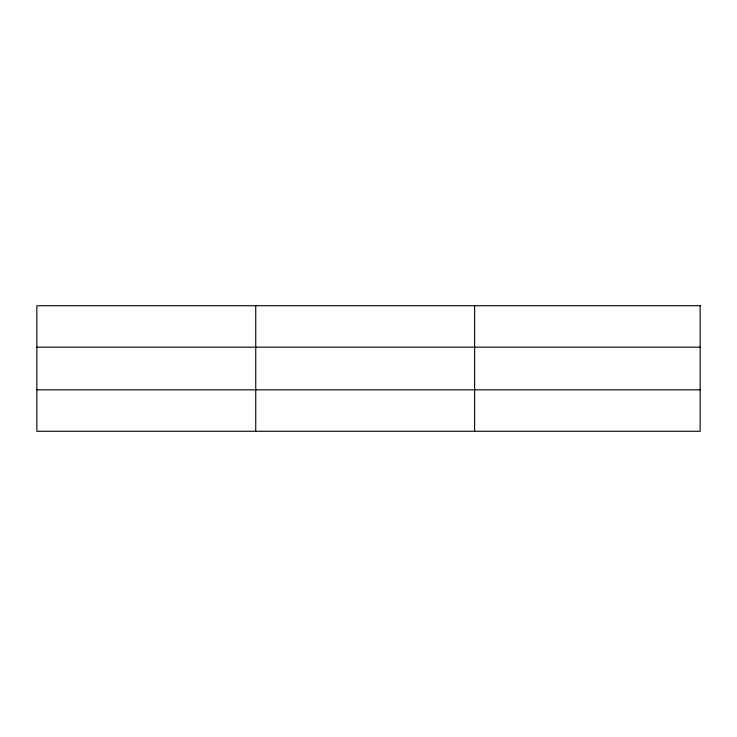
<?xml version="1.0" encoding="UTF-8"?>
<svg xmlns="http://www.w3.org/2000/svg" width="737" height="737" viewBox="0 0 737 737"><rect width="100%" height="100%" fill="white"/><g stroke="black" fill="none" stroke-linecap="round" stroke-linejoin="round"><path stroke-width="1.11" d="M255.739 431.274L255.739 305.726M474.628 431.274L474.628 305.726M36.85 347.155L700.15 347.155M36.85 389.845L700.15 389.845M700.15 305.726L700.15 431.274L36.85 431.274L36.85 305.726L700.15 305.726"/></g></svg>
